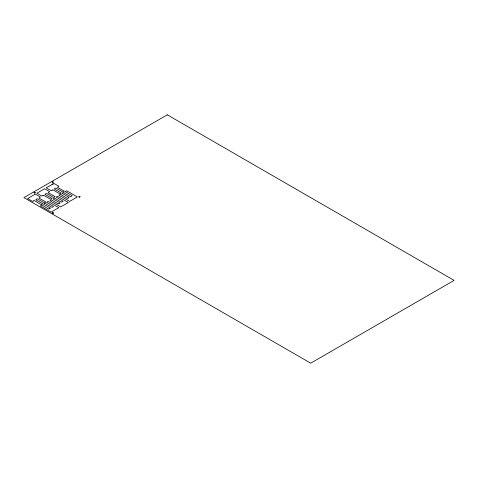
<?xml version="1.0" encoding="UTF-8"?>
<svg xmlns="http://www.w3.org/2000/svg" width="478" height="478" viewBox="0 0 478 478"><rect width="100%" height="100%" fill="white"/><g stroke="black" fill="none" stroke-linecap="round" stroke-linejoin="round"><path stroke-width="0.72" d="M34.482 192.604L34.906 192.604M34.882 192.765L34.512 192.765M52.604 184.036L53.034 184.036M53.004 184.197L52.616 184.179M52.652 212.979L53.082 212.979M53.082 213.11L52.652 213.11M79.27 196.679L79.701 196.679M79.689 196.822L79.282 196.822M33.711 200.844L32.647 201.483L27.605 198.573L35.324 194.116L40.373 197.026L38.909 198.083L45.834 201.967L44.305 202.851L37.786 199.081C37.368 198.262 34.924 199.762 36.214 199.989L42.733 203.759L41.21 204.638L34.476 200.641L33.723 200.814M43.002 195.466L41.945 196.105L36.92 193.208L44.615 188.762L49.64 191.66L48.176 192.718L55.101 196.601L53.602 197.474L47.077 193.704C46.635 192.897 44.215 194.373 45.482 194.624L52.006 198.394L50.501 199.26L43.767 195.263L43.014 195.436M49.383 208.82L48.553 209.017L41.885 205.056L40.361 205.934L51.08 212.124L58.8 207.667L48.081 201.477L46.551 202.361L53.076 206.126C54.414 206.382 51.839 207.816 51.505 207.064L44.98 203.264L43.456 204.148L50.429 208.085L49.383 208.82M52.299 190.089L51.236 190.728L46.235 187.842L53.912 183.409L58.908 186.295L57.444 187.352L64.369 191.236L62.893 192.09L56.368 188.326C56.04 187.507 53.458 189.001 54.749 189.264L61.274 193.028L59.792 193.883L53.13 189.915L52.305 190.059M58.973 203.64L58.137 203.837L51.475 199.876L49.969 200.742L60.67 206.92L68.366 202.475L57.671 196.297L56.165 197.163L62.69 200.927C63.998 201.178 61.495 202.606 61.1 201.907L54.57 198.083L53.07 198.956L60.037 202.887L58.973 203.64M67.996 198.131L67.165 198.334L60.497 194.367L59.021 195.221L69.692 201.387L77.37 196.954L66.693 190.794L65.211 191.648L71.736 195.412C73.098 195.693 70.344 197.139 70.123 196.374L63.598 192.58L62.116 193.435L69.089 197.372L67.996 198.131M167.3 114.816L23.9 197.605L310.7 363.184L454.1 280.395L167.3 114.816M52.502 182.447A0.651 0.376 0 0 0 53.476 182.124A0.651 0.376 0 0 0 52.502 181.795A0.651 0.376 0 0 0 52.502 182.447M34.368 192.998A0.651 0.376 0 0 0 35.342 192.676A0.651 0.376 0 0 0 34.368 192.347A0.651 0.376 0 0 0 34.368 192.998M79.103 197.05A0.651 0.376 0 0 0 80.131 196.787A0.651 0.376 0 0 0 79.223 196.404A0.651 0.376 0 0 0 79.103 197.05M52.49 213.349A0.651 0.376 0 0 0 53.512 213.086A0.651 0.376 0 0 0 52.604 212.704A0.651 0.376 0 0 0 52.49 213.349"/></g></svg>
